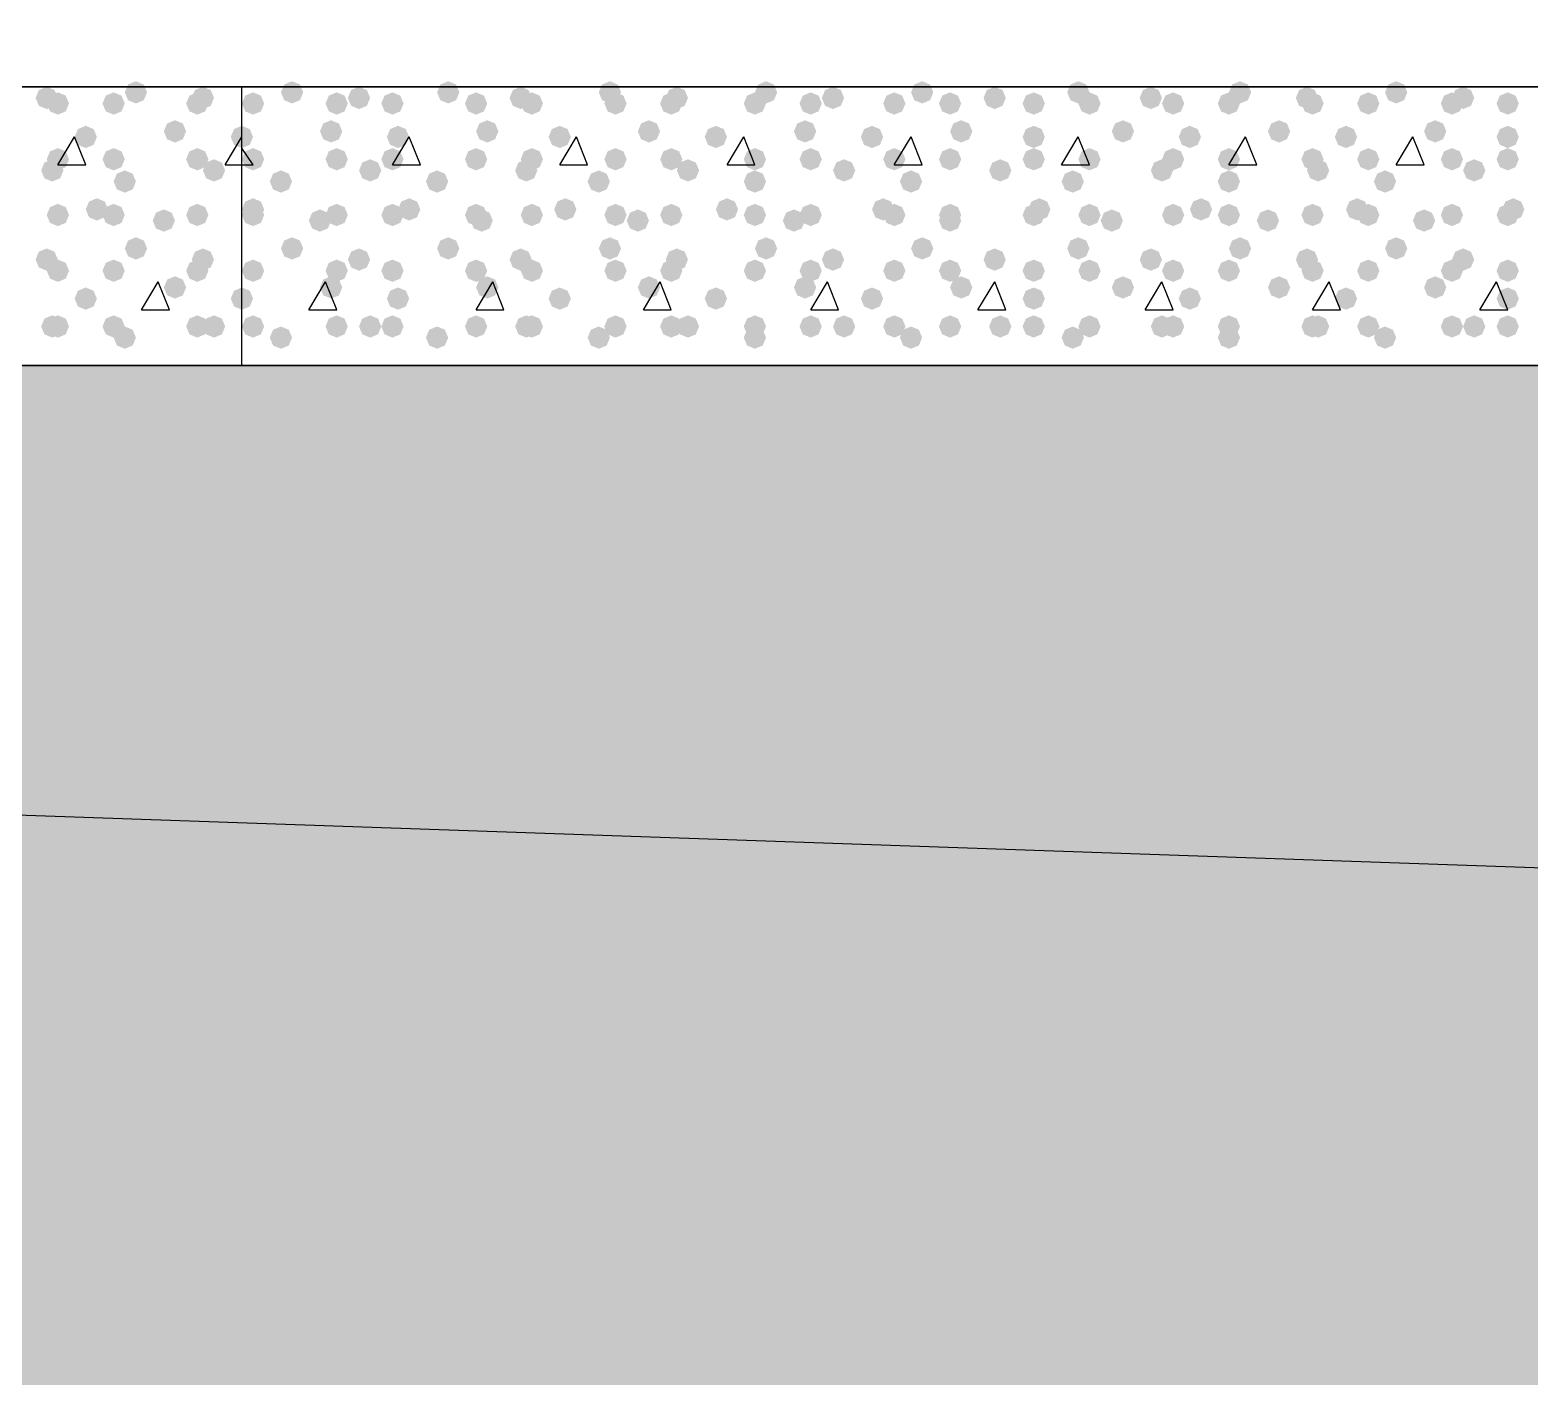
# Model space of a CAD drawing. Header units: millimetres. Extents: x 0 to 420, y 0 to 297.
# Drawn here: x 131.83 to 143.21, y 152.81 to 163.03 of the extents above; entities that cross this region are included whole.
import ezdxf

# ---------------------------------------------------------------- set-up
doc = ezdxf.new("R2010")
doc.units = ezdxf.units.MM
doc.layers.get('0').update_dxf_attribs({"linetype": 'CONTINUOUS'})

msp = doc.modelspace()

# ---------------------------------------------------------------- hatches: boundary and pattern name
at = {"true_color": 0x000007}
for points in [[(132.715, 162.56), (132.690129, 162.500204), (132.630333, 162.475333), (132.570538, 162.500204), (132.545667, 162.56), (132.570537, 162.619796), (132.630333, 162.644667), (132.690129, 162.619796)], [(132.037667, 162.517667), (132.012796, 162.457871), (131.953, 162.433), (131.893204, 162.457871), (131.868333, 162.517667), (131.893204, 162.577462), (131.953, 162.602333), (132.012796, 162.577463)], [(132.122333, 162.475333), (132.097463, 162.415537), (132.037667, 162.390667), (131.977871, 162.415537), (131.953, 162.475333), (131.977871, 162.535129), (132.037667, 162.56), (132.097462, 162.535129)], [(132.545667, 162.475333), (132.520796, 162.415537), (132.461, 162.390667), (132.401204, 162.415537), (132.376333, 162.475333), (132.401204, 162.535129), (132.461, 162.56), (132.520796, 162.535129)], [(133.180667, 162.475333), (133.155796, 162.415537), (133.096, 162.390667), (133.036204, 162.415537), (133.011333, 162.475333), (133.036204, 162.535129), (133.096, 162.56), (133.155796, 162.535129)], [(133.223, 162.517667), (133.198129, 162.457871), (133.138333, 162.433), (133.078537, 162.457871), (133.053667, 162.517667), (133.078537, 162.577462), (133.138333, 162.602333), (133.198129, 162.577463)], [(132.334, 162.221333), (132.309129, 162.161537), (132.249333, 162.136667), (132.189538, 162.161537), (132.164667, 162.221333), (132.189537, 162.281129), (132.249333, 162.306), (132.309129, 162.281129)], [(133.011333, 162.263667), (132.986462, 162.203871), (132.926667, 162.179), (132.866871, 162.203871), (132.842, 162.263667), (132.866871, 162.323462), (132.926667, 162.348333), (132.986462, 162.323463)], [(133.519333, 162.221333), (133.494463, 162.161537), (133.434667, 162.136667), (133.374871, 162.161537), (133.35, 162.221333), (133.374871, 162.281129), (133.434667, 162.306), (133.494462, 162.281129)], [(132.08, 161.967333), (132.055129, 161.907537), (131.995333, 161.882667), (131.935538, 161.907537), (131.910667, 161.967333), (131.935537, 162.027129), (131.995333, 162.052), (132.055129, 162.027129)], [(132.122333, 162.052), (132.097463, 161.992204), (132.037667, 161.967333), (131.977871, 161.992204), (131.953, 162.052), (131.977871, 162.111796), (132.037667, 162.136667), (132.097462, 162.111796)], [(132.545667, 162.052), (132.520796, 161.992204), (132.461, 161.967333), (132.401204, 161.992204), (132.376333, 162.052), (132.401204, 162.111796), (132.461, 162.136667), (132.520796, 162.111796)], [(133.180667, 162.052), (133.155796, 161.992204), (133.096, 161.967333), (133.036204, 161.992204), (133.011333, 162.052), (133.036204, 162.111796), (133.096, 162.136667), (133.155796, 162.111796)], [(133.307667, 161.967333), (133.282796, 161.907537), (133.223, 161.882667), (133.163204, 161.907537), (133.138333, 161.967333), (133.163204, 162.027129), (133.223, 162.052), (133.282796, 162.027129)], [(132.630333, 161.882667), (132.605463, 161.822871), (132.545667, 161.798), (132.485871, 161.822871), (132.461, 161.882667), (132.485871, 161.942462), (132.545667, 161.967333), (132.605462, 161.942463)], [(132.122333, 161.628667), (132.097463, 161.568871), (132.037667, 161.544), (131.977871, 161.568871), (131.953, 161.628667), (131.977871, 161.688462), (132.037667, 161.713333), (132.097462, 161.688463)], [(132.418667, 161.671), (132.393796, 161.611204), (132.334, 161.586333), (132.274204, 161.611204), (132.249333, 161.671), (132.274204, 161.730796), (132.334, 161.755667), (132.393796, 161.730796)], [(132.545667, 161.628667), (132.520796, 161.568871), (132.461, 161.544), (132.401204, 161.568871), (132.376333, 161.628667), (132.401204, 161.688462), (132.461, 161.713333), (132.520796, 161.688463)], [(133.180667, 161.628667), (133.155796, 161.568871), (133.096, 161.544), (133.036204, 161.568871), (133.011333, 161.628667), (133.036204, 161.688462), (133.096, 161.713333), (133.155796, 161.688463)], [(132.926667, 161.586333), (132.901796, 161.526537), (132.842, 161.501667), (132.782204, 161.526537), (132.757333, 161.586333), (132.782204, 161.646129), (132.842, 161.671), (132.901796, 161.646129)], [(132.037667, 161.29), (132.012796, 161.230204), (131.953, 161.205333), (131.893204, 161.230204), (131.868333, 161.29), (131.893204, 161.349796), (131.953, 161.374667), (132.012796, 161.349796)], [(132.715, 161.374667), (132.690129, 161.314871), (132.630333, 161.29), (132.570538, 161.314871), (132.545667, 161.374667), (132.570537, 161.434462), (132.630333, 161.459333), (132.690129, 161.434463)], [(133.223, 161.29), (133.198129, 161.230204), (133.138333, 161.205333), (133.078537, 161.230204), (133.053667, 161.29), (133.078537, 161.349796), (133.138333, 161.374667), (133.198129, 161.349796)], [(132.122333, 161.205333), (132.097463, 161.145537), (132.037667, 161.120667), (131.977871, 161.145537), (131.953, 161.205333), (131.977871, 161.265129), (132.037667, 161.29), (132.097462, 161.265129)], [(132.545667, 161.205333), (132.520796, 161.145537), (132.461, 161.120667), (132.401204, 161.145537), (132.376333, 161.205333), (132.401204, 161.265129), (132.461, 161.29), (132.520796, 161.265129)], [(133.180667, 161.205333), (133.155796, 161.145537), (133.096, 161.120667), (133.036204, 161.145537), (133.011333, 161.205333), (133.036204, 161.265129), (133.096, 161.29), (133.155796, 161.265129)], [(133.011333, 161.078333), (132.986462, 161.018537), (132.926667, 160.993667), (132.866871, 161.018537), (132.842, 161.078333), (132.866871, 161.138129), (132.926667, 161.163), (132.986462, 161.138129)], [(132.334, 160.993667), (132.309129, 160.933871), (132.249333, 160.909), (132.189538, 160.933871), (132.164667, 160.993667), (132.189537, 161.053462), (132.249333, 161.078333), (132.309129, 161.053463)], [(133.519333, 160.993667), (133.494463, 160.933871), (133.434667, 160.909), (133.374871, 160.933871), (133.35, 160.993667), (133.374871, 161.053462), (133.434667, 161.078333), (133.494462, 161.053463)], [(132.08, 160.782), (132.055129, 160.722204), (131.995333, 160.697333), (131.935538, 160.722204), (131.910667, 160.782), (131.935537, 160.841796), (131.995333, 160.866667), (132.055129, 160.841796)], [(132.122333, 160.782), (132.097463, 160.722204), (132.037667, 160.697333), (131.977871, 160.722204), (131.953, 160.782), (131.977871, 160.841796), (132.037667, 160.866667), (132.097462, 160.841796)], [(132.545667, 160.782), (132.520796, 160.722204), (132.461, 160.697333), (132.401204, 160.722204), (132.376333, 160.782), (132.401204, 160.841796), (132.461, 160.866667), (132.520796, 160.841796)], [(133.180667, 160.782), (133.155796, 160.722204), (133.096, 160.697333), (133.036204, 160.722204), (133.011333, 160.782), (133.036204, 160.841796), (133.096, 160.866667), (133.155796, 160.841796)], [(133.307667, 160.782), (133.282796, 160.722204), (133.223, 160.697333), (133.163204, 160.722204), (133.138333, 160.782), (133.163204, 160.841796), (133.223, 160.866667), (133.282796, 160.841796)], [(132.630333, 160.697333), (132.605463, 160.637537), (132.545667, 160.612667), (132.485871, 160.637537), (132.461, 160.697333), (132.485871, 160.757129), (132.545667, 160.782), (132.605462, 160.757129)]]:
    msp.add_hatch(color=0, dxfattribs=at).paths.add_polyline_path(points, flags=0)
at = {"true_color": 0x000008}
for points in [[(133.900333, 162.56), (133.875463, 162.500204), (133.815667, 162.475333), (133.755871, 162.500204), (133.731, 162.56), (133.755871, 162.619796), (133.815667, 162.644667), (133.875462, 162.619796)], [(135.085667, 162.56), (135.060796, 162.500204), (135.001, 162.475333), (134.941204, 162.500204), (134.916333, 162.56), (134.941204, 162.619796), (135.001, 162.644667), (135.060796, 162.619796)], [(136.313333, 162.56), (136.288463, 162.500204), (136.228667, 162.475333), (136.168871, 162.500204), (136.144, 162.56), (136.168871, 162.619796), (136.228667, 162.644667), (136.288462, 162.619796)], [(137.498667, 162.56), (137.473796, 162.500204), (137.414, 162.475333), (137.354204, 162.500204), (137.329333, 162.56), (137.354204, 162.619796), (137.414, 162.644667), (137.473796, 162.619796)], [(138.684, 162.56), (138.659129, 162.500204), (138.599333, 162.475333), (138.539537, 162.500204), (138.514667, 162.56), (138.539537, 162.619796), (138.599333, 162.644667), (138.659129, 162.619796)], [(139.869333, 162.56), (139.844463, 162.500204), (139.784667, 162.475333), (139.724871, 162.500204), (139.7, 162.56), (139.724871, 162.619796), (139.784667, 162.644667), (139.844462, 162.619796)], [(141.097, 162.56), (141.072129, 162.500204), (141.012333, 162.475333), (140.952538, 162.500204), (140.927667, 162.56), (140.952537, 162.619796), (141.012333, 162.644667), (141.072129, 162.619796)], [(142.282333, 162.56), (142.257463, 162.500204), (142.197667, 162.475333), (142.137871, 162.500204), (142.113, 162.56), (142.137871, 162.619796), (142.197667, 162.644667), (142.257462, 162.619796)], [(133.604, 162.475333), (133.579129, 162.415537), (133.519333, 162.390667), (133.459538, 162.415537), (133.434667, 162.475333), (133.459537, 162.535129), (133.519333, 162.56), (133.579129, 162.535129)], [(134.239, 162.475333), (134.214129, 162.415537), (134.154333, 162.390667), (134.094538, 162.415537), (134.069667, 162.475333), (134.094537, 162.535129), (134.154333, 162.56), (134.214129, 162.535129)], [(134.408333, 162.517667), (134.383463, 162.457871), (134.323667, 162.433), (134.263871, 162.457871), (134.239, 162.517667), (134.263871, 162.577462), (134.323667, 162.602333), (134.383462, 162.577463)], [(134.662333, 162.475333), (134.637463, 162.415537), (134.577667, 162.390667), (134.517871, 162.415537), (134.493, 162.475333), (134.517871, 162.535129), (134.577667, 162.56), (134.637462, 162.535129)], [(135.297333, 162.475333), (135.272463, 162.415537), (135.212667, 162.390667), (135.152871, 162.415537), (135.128, 162.475333), (135.152871, 162.535129), (135.212667, 162.56), (135.272462, 162.535129)], [(135.636, 162.517667), (135.611129, 162.457871), (135.551333, 162.433), (135.491537, 162.457871), (135.466667, 162.517667), (135.491537, 162.577462), (135.551333, 162.602333), (135.611129, 162.577463)], [(135.720667, 162.475333), (135.695796, 162.415537), (135.636, 162.390667), (135.576204, 162.415537), (135.551333, 162.475333), (135.576204, 162.535129), (135.636, 162.56), (135.695796, 162.535129)], [(136.355667, 162.475333), (136.330796, 162.415537), (136.271, 162.390667), (136.211204, 162.415537), (136.186333, 162.475333), (136.211204, 162.535129), (136.271, 162.56), (136.330796, 162.535129)], [(136.779, 162.475333), (136.754129, 162.415537), (136.694333, 162.390667), (136.634537, 162.415537), (136.609667, 162.475333), (136.634537, 162.535129), (136.694333, 162.56), (136.754129, 162.535129)], [(136.821333, 162.517667), (136.796462, 162.457871), (136.736667, 162.433), (136.676871, 162.457871), (136.652, 162.517667), (136.676871, 162.577462), (136.736667, 162.602333), (136.796462, 162.577463)], [(137.414, 162.475333), (137.389129, 162.415537), (137.329333, 162.390667), (137.269538, 162.415537), (137.244667, 162.475333), (137.269537, 162.535129), (137.329333, 162.56), (137.389129, 162.535129)], [(137.837333, 162.475333), (137.812463, 162.415537), (137.752667, 162.390667), (137.692871, 162.415537), (137.668, 162.475333), (137.692871, 162.535129), (137.752667, 162.56), (137.812462, 162.535129)], [(138.006667, 162.517667), (137.981796, 162.457871), (137.922, 162.433), (137.862204, 162.457871), (137.837333, 162.517667), (137.862204, 162.577462), (137.922, 162.602333), (137.981796, 162.577463)], [(138.472333, 162.475333), (138.447463, 162.415537), (138.387667, 162.390667), (138.327871, 162.415537), (138.303, 162.475333), (138.327871, 162.535129), (138.387667, 162.56), (138.447462, 162.535129)], [(138.895667, 162.475333), (138.870796, 162.415537), (138.811, 162.390667), (138.751204, 162.415537), (138.726333, 162.475333), (138.751204, 162.535129), (138.811, 162.56), (138.870796, 162.535129)], [(139.234333, 162.517667), (139.209463, 162.457871), (139.149667, 162.433), (139.089871, 162.457871), (139.065, 162.517667), (139.089871, 162.577462), (139.149667, 162.602333), (139.209462, 162.577463)], [(139.530667, 162.475333), (139.505796, 162.415537), (139.446, 162.390667), (139.386204, 162.415537), (139.361333, 162.475333), (139.386204, 162.535129), (139.446, 162.56), (139.505796, 162.535129)], [(139.954, 162.475333), (139.929129, 162.415537), (139.869333, 162.390667), (139.809538, 162.415537), (139.784667, 162.475333), (139.809537, 162.535129), (139.869333, 162.56), (139.929129, 162.535129)], [(140.419667, 162.517667), (140.394796, 162.457871), (140.335, 162.433), (140.275204, 162.457871), (140.250333, 162.517667), (140.275204, 162.577462), (140.335, 162.602333), (140.394796, 162.577463)], [(140.589, 162.475333), (140.564129, 162.415537), (140.504333, 162.390667), (140.444538, 162.415537), (140.419667, 162.475333), (140.444537, 162.535129), (140.504333, 162.56), (140.564129, 162.535129)], [(141.012333, 162.475333), (140.987462, 162.415537), (140.927667, 162.390667), (140.867871, 162.415537), (140.843, 162.475333), (140.867871, 162.535129), (140.927667, 162.56), (140.987462, 162.535129)], [(141.605, 162.517667), (141.580129, 162.457871), (141.520333, 162.433), (141.460537, 162.457871), (141.435667, 162.517667), (141.460537, 162.577462), (141.520333, 162.602333), (141.580129, 162.577463)], [(141.647333, 162.475333), (141.622463, 162.415537), (141.562667, 162.390667), (141.502871, 162.415537), (141.478, 162.475333), (141.502871, 162.535129), (141.562667, 162.56), (141.622462, 162.535129)], [(142.070667, 162.475333), (142.045796, 162.415537), (141.986, 162.390667), (141.926204, 162.415537), (141.901333, 162.475333), (141.926204, 162.535129), (141.986, 162.56), (142.045796, 162.535129)], [(142.705667, 162.475333), (142.680796, 162.415537), (142.621, 162.390667), (142.561204, 162.415537), (142.536333, 162.475333), (142.561204, 162.535129), (142.621, 162.56), (142.680796, 162.535129)], [(142.790333, 162.517667), (142.765463, 162.457871), (142.705667, 162.433), (142.645871, 162.457871), (142.621, 162.517667), (142.645871, 162.577462), (142.705667, 162.602333), (142.765462, 162.577463)], [(143.129, 162.475333), (143.104129, 162.415537), (143.044333, 162.390667), (142.984537, 162.415537), (142.959667, 162.475333), (142.984537, 162.535129), (143.044333, 162.56), (143.104129, 162.535129)], [(134.196667, 162.263667), (134.171796, 162.203871), (134.112, 162.179), (134.052204, 162.203871), (134.027333, 162.263667), (134.052204, 162.323462), (134.112, 162.348333), (134.171796, 162.323463)], [(134.704667, 162.221333), (134.679796, 162.161537), (134.62, 162.136667), (134.560204, 162.161537), (134.535333, 162.221333), (134.560204, 162.281129), (134.62, 162.306), (134.679796, 162.281129)], [(135.382, 162.263667), (135.357129, 162.203871), (135.297333, 162.179), (135.237538, 162.203871), (135.212667, 162.263667), (135.237537, 162.323462), (135.297333, 162.348333), (135.357129, 162.323463)], [(135.932333, 162.221333), (135.907463, 162.161537), (135.847667, 162.136667), (135.787871, 162.161537), (135.763, 162.221333), (135.787871, 162.281129), (135.847667, 162.306), (135.907462, 162.281129)], [(136.609667, 162.263667), (136.584796, 162.203871), (136.525, 162.179), (136.465204, 162.203871), (136.440333, 162.263667), (136.465204, 162.323462), (136.525, 162.348333), (136.584796, 162.323463)], [(137.117667, 162.221333), (137.092796, 162.161537), (137.033, 162.136667), (136.973204, 162.161537), (136.948333, 162.221333), (136.973204, 162.281129), (137.033, 162.306), (137.092796, 162.281129)], [(137.795, 162.263667), (137.770129, 162.203871), (137.710333, 162.179), (137.650538, 162.203871), (137.625667, 162.263667), (137.650537, 162.323462), (137.710333, 162.348333), (137.770129, 162.323463)], [(138.303, 162.221333), (138.278129, 162.161537), (138.218333, 162.136667), (138.158537, 162.161537), (138.133667, 162.221333), (138.158537, 162.281129), (138.218333, 162.306), (138.278129, 162.281129)], [(138.980333, 162.263667), (138.955463, 162.203871), (138.895667, 162.179), (138.835871, 162.203871), (138.811, 162.263667), (138.835871, 162.323462), (138.895667, 162.348333), (138.955462, 162.323463)], [(139.530667, 162.221333), (139.505796, 162.161537), (139.446, 162.136667), (139.386204, 162.161537), (139.361333, 162.221333), (139.386204, 162.281129), (139.446, 162.306), (139.505796, 162.281129)], [(140.208, 162.263667), (140.183129, 162.203871), (140.123333, 162.179), (140.063538, 162.203871), (140.038667, 162.263667), (140.063537, 162.323462), (140.123333, 162.348333), (140.183129, 162.323463)], [(140.716, 162.221333), (140.691129, 162.161537), (140.631333, 162.136667), (140.571538, 162.161537), (140.546667, 162.221333), (140.571537, 162.281129), (140.631333, 162.306), (140.691129, 162.281129)], [(141.393333, 162.263667), (141.368463, 162.203871), (141.308667, 162.179), (141.248871, 162.203871), (141.224, 162.263667), (141.248871, 162.323462), (141.308667, 162.348333), (141.368462, 162.323463)], [(141.901333, 162.221333), (141.876463, 162.161537), (141.816667, 162.136667), (141.756871, 162.161537), (141.732, 162.221333), (141.756871, 162.281129), (141.816667, 162.306), (141.876462, 162.281129)], [(142.578667, 162.263667), (142.553796, 162.203871), (142.494, 162.179), (142.434204, 162.203871), (142.409333, 162.263667), (142.434204, 162.323462), (142.494, 162.348333), (142.553796, 162.323463)], [(143.129, 162.221333), (143.104129, 162.161537), (143.044333, 162.136667), (142.984537, 162.161537), (142.959667, 162.221333), (142.984537, 162.281129), (143.044333, 162.306), (143.104129, 162.281129)], [(133.604, 162.052), (133.579129, 161.992204), (133.519333, 161.967333), (133.459538, 161.992204), (133.434667, 162.052), (133.459537, 162.111796), (133.519333, 162.136667), (133.579129, 162.111796)], [(134.239, 162.052), (134.214129, 161.992204), (134.154333, 161.967333), (134.094538, 161.992204), (134.069667, 162.052), (134.094537, 162.111796), (134.154333, 162.136667), (134.214129, 162.111796)], [(134.493, 161.967333), (134.468129, 161.907537), (134.408333, 161.882667), (134.348537, 161.907537), (134.323667, 161.967333), (134.348537, 162.027129), (134.408333, 162.052), (134.468129, 162.027129)], [(134.662333, 162.052), (134.637463, 161.992204), (134.577667, 161.967333), (134.517871, 161.992204), (134.493, 162.052), (134.517871, 162.111796), (134.577667, 162.136667), (134.637462, 162.111796)], [(135.297333, 162.052), (135.272463, 161.992204), (135.212667, 161.967333), (135.152871, 161.992204), (135.128, 162.052), (135.152871, 162.111796), (135.212667, 162.136667), (135.272462, 162.111796)], [(135.678333, 161.967333), (135.653463, 161.907537), (135.593667, 161.882667), (135.533871, 161.907537), (135.509, 161.967333), (135.533871, 162.027129), (135.593667, 162.052), (135.653462, 162.027129)], [(135.720667, 162.052), (135.695796, 161.992204), (135.636, 161.967333), (135.576204, 161.992204), (135.551333, 162.052), (135.576204, 162.111796), (135.636, 162.136667), (135.695796, 162.111796)], [(136.355667, 162.052), (136.330796, 161.992204), (136.271, 161.967333), (136.211204, 161.992204), (136.186333, 162.052), (136.211204, 162.111796), (136.271, 162.136667), (136.330796, 162.111796)], [(136.779, 162.052), (136.754129, 161.992204), (136.694333, 161.967333), (136.634537, 161.992204), (136.609667, 162.052), (136.634537, 162.111796), (136.694333, 162.136667), (136.754129, 162.111796)], [(136.906, 161.967333), (136.881129, 161.907537), (136.821333, 161.882667), (136.761538, 161.907537), (136.736667, 161.967333), (136.761537, 162.027129), (136.821333, 162.052), (136.881129, 162.027129)], [(137.414, 162.052), (137.389129, 161.992204), (137.329333, 161.967333), (137.269538, 161.992204), (137.244667, 162.052), (137.269537, 162.111796), (137.329333, 162.136667), (137.389129, 162.111796)], [(137.837333, 162.052), (137.812463, 161.992204), (137.752667, 161.967333), (137.692871, 161.992204), (137.668, 162.052), (137.692871, 162.111796), (137.752667, 162.136667), (137.812462, 162.111796)], [(138.091333, 161.967333), (138.066463, 161.907537), (138.006667, 161.882667), (137.946871, 161.907537), (137.922, 161.967333), (137.946871, 162.027129), (138.006667, 162.052), (138.066462, 162.027129)], [(138.472333, 162.052), (138.447463, 161.992204), (138.387667, 161.967333), (138.327871, 161.992204), (138.303, 162.052), (138.327871, 162.111796), (138.387667, 162.136667), (138.447462, 162.111796)], [(138.895667, 162.052), (138.870796, 161.992204), (138.811, 161.967333), (138.751204, 161.992204), (138.726333, 162.052), (138.751204, 162.111796), (138.811, 162.136667), (138.870796, 162.111796)], [(139.276667, 161.967333), (139.251796, 161.907537), (139.192, 161.882667), (139.132204, 161.907537), (139.107333, 161.967333), (139.132204, 162.027129), (139.192, 162.052), (139.251796, 162.027129)], [(139.530667, 162.052), (139.505796, 161.992204), (139.446, 161.967333), (139.386204, 161.992204), (139.361333, 162.052), (139.386204, 162.111796), (139.446, 162.136667), (139.505796, 162.111796)], [(139.954, 162.052), (139.929129, 161.992204), (139.869333, 161.967333), (139.809538, 161.992204), (139.784667, 162.052), (139.809537, 162.111796), (139.869333, 162.136667), (139.929129, 162.111796)], [(140.504333, 161.967333), (140.479463, 161.907537), (140.419667, 161.882667), (140.359871, 161.907537), (140.335, 161.967333), (140.359871, 162.027129), (140.419667, 162.052), (140.479462, 162.027129)], [(140.589, 162.052), (140.564129, 161.992204), (140.504333, 161.967333), (140.444538, 161.992204), (140.419667, 162.052), (140.444537, 162.111796), (140.504333, 162.136667), (140.564129, 162.111796)], [(141.012333, 162.052), (140.987462, 161.992204), (140.927667, 161.967333), (140.867871, 161.992204), (140.843, 162.052), (140.867871, 162.111796), (140.927667, 162.136667), (140.987462, 162.111796)], [(141.647333, 162.052), (141.622463, 161.992204), (141.562667, 161.967333), (141.502871, 161.992204), (141.478, 162.052), (141.502871, 162.111796), (141.562667, 162.136667), (141.622462, 162.111796)], [(141.689667, 161.967333), (141.664796, 161.907537), (141.605, 161.882667), (141.545204, 161.907537), (141.520333, 161.967333), (141.545204, 162.027129), (141.605, 162.052), (141.664796, 162.027129)], [(142.070667, 162.052), (142.045796, 161.992204), (141.986, 161.967333), (141.926204, 161.992204), (141.901333, 162.052), (141.926204, 162.111796), (141.986, 162.136667), (142.045796, 162.111796)], [(142.705667, 162.052), (142.680796, 161.992204), (142.621, 161.967333), (142.561204, 161.992204), (142.536333, 162.052), (142.561204, 162.111796), (142.621, 162.136667), (142.680796, 162.111796)], [(142.875, 161.967333), (142.850129, 161.907537), (142.790333, 161.882667), (142.730538, 161.907537), (142.705667, 161.967333), (142.730537, 162.027129), (142.790333, 162.052), (142.850129, 162.027129)], [(143.129, 162.052), (143.104129, 161.992204), (143.044333, 161.967333), (142.984537, 161.992204), (142.959667, 162.052), (142.984537, 162.111796), (143.044333, 162.136667), (143.104129, 162.111796)], [(133.815667, 161.882667), (133.790796, 161.822871), (133.731, 161.798), (133.671204, 161.822871), (133.646333, 161.882667), (133.671204, 161.942462), (133.731, 161.967333), (133.790796, 161.942463)], [(135.001, 161.882667), (134.976129, 161.822871), (134.916333, 161.798), (134.856538, 161.822871), (134.831667, 161.882667), (134.856537, 161.942462), (134.916333, 161.967333), (134.976129, 161.942463)], [(136.228667, 161.882667), (136.203796, 161.822871), (136.144, 161.798), (136.084204, 161.822871), (136.059333, 161.882667), (136.084204, 161.942462), (136.144, 161.967333), (136.203796, 161.942463)], [(137.414, 161.882667), (137.389129, 161.822871), (137.329333, 161.798), (137.269538, 161.822871), (137.244667, 161.882667), (137.269537, 161.942462), (137.329333, 161.967333), (137.389129, 161.942463)], [(138.599333, 161.882667), (138.574463, 161.822871), (138.514667, 161.798), (138.454871, 161.822871), (138.43, 161.882667), (138.454871, 161.942462), (138.514667, 161.967333), (138.574462, 161.942463)], [(139.827, 161.882667), (139.802129, 161.822871), (139.742333, 161.798), (139.682538, 161.822871), (139.657667, 161.882667), (139.682537, 161.942462), (139.742333, 161.967333), (139.802129, 161.942463)], [(141.012333, 161.882667), (140.987462, 161.822871), (140.927667, 161.798), (140.867871, 161.822871), (140.843, 161.882667), (140.867871, 161.942462), (140.927667, 161.967333), (140.987462, 161.942463)], [(142.197667, 161.882667), (142.172796, 161.822871), (142.113, 161.798), (142.053204, 161.822871), (142.028333, 161.882667), (142.053204, 161.942462), (142.113, 161.967333), (142.172796, 161.942463)], [(133.604, 161.671), (133.579129, 161.611204), (133.519333, 161.586333), (133.459538, 161.611204), (133.434667, 161.671), (133.459537, 161.730796), (133.519333, 161.755667), (133.579129, 161.730796)], [(133.604, 161.628667), (133.579129, 161.568871), (133.519333, 161.544), (133.459538, 161.568871), (133.434667, 161.628667), (133.459537, 161.688462), (133.519333, 161.713333), (133.579129, 161.688463)], [(134.239, 161.628667), (134.214129, 161.568871), (134.154333, 161.544), (134.094538, 161.568871), (134.069667, 161.628667), (134.094537, 161.688462), (134.154333, 161.713333), (134.214129, 161.688463)], [(134.662333, 161.628667), (134.637463, 161.568871), (134.577667, 161.544), (134.517871, 161.568871), (134.493, 161.628667), (134.517871, 161.688462), (134.577667, 161.713333), (134.637462, 161.688463)], [(134.789333, 161.671), (134.764463, 161.611204), (134.704667, 161.586333), (134.644871, 161.611204), (134.62, 161.671), (134.644871, 161.730796), (134.704667, 161.755667), (134.764462, 161.730796)], [(135.297333, 161.628667), (135.272463, 161.568871), (135.212667, 161.544), (135.152871, 161.568871), (135.128, 161.628667), (135.152871, 161.688462), (135.212667, 161.713333), (135.272462, 161.688463)], [(135.720667, 161.628667), (135.695796, 161.568871), (135.636, 161.544), (135.576204, 161.568871), (135.551333, 161.628667), (135.576204, 161.688462), (135.636, 161.713333), (135.695796, 161.688463)], [(135.974667, 161.671), (135.949796, 161.611204), (135.89, 161.586333), (135.830204, 161.611204), (135.805333, 161.671), (135.830204, 161.730796), (135.89, 161.755667), (135.949796, 161.730796)], [(136.355667, 161.628667), (136.330796, 161.568871), (136.271, 161.544), (136.211204, 161.568871), (136.186333, 161.628667), (136.211204, 161.688462), (136.271, 161.713333), (136.330796, 161.688463)], [(136.779, 161.628667), (136.754129, 161.568871), (136.694333, 161.544), (136.634537, 161.568871), (136.609667, 161.628667), (136.634537, 161.688462), (136.694333, 161.713333), (136.754129, 161.688463)], [(137.202333, 161.671), (137.177462, 161.611204), (137.117667, 161.586333), (137.057871, 161.611204), (137.033, 161.671), (137.057871, 161.730796), (137.117667, 161.755667), (137.177462, 161.730796)], [(137.414, 161.628667), (137.389129, 161.568871), (137.329333, 161.544), (137.269538, 161.568871), (137.244667, 161.628667), (137.269537, 161.688462), (137.329333, 161.713333), (137.389129, 161.688463)], [(137.837333, 161.628667), (137.812463, 161.568871), (137.752667, 161.544), (137.692871, 161.568871), (137.668, 161.628667), (137.692871, 161.688462), (137.752667, 161.713333), (137.812462, 161.688463)], [(138.387667, 161.671), (138.362796, 161.611204), (138.303, 161.586333), (138.243204, 161.611204), (138.218333, 161.671), (138.243204, 161.730796), (138.303, 161.755667), (138.362796, 161.730796)], [(138.472333, 161.628667), (138.447463, 161.568871), (138.387667, 161.544), (138.327871, 161.568871), (138.303, 161.628667), (138.327871, 161.688462), (138.387667, 161.713333), (138.447462, 161.688463)], [(138.895667, 161.628667), (138.870796, 161.568871), (138.811, 161.544), (138.751204, 161.568871), (138.726333, 161.628667), (138.751204, 161.688462), (138.811, 161.713333), (138.870796, 161.688463)], [(139.530667, 161.628667), (139.505796, 161.568871), (139.446, 161.544), (139.386204, 161.568871), (139.361333, 161.628667), (139.386204, 161.688462), (139.446, 161.713333), (139.505796, 161.688463)], [(139.573, 161.671), (139.548129, 161.611204), (139.488333, 161.586333), (139.428538, 161.611204), (139.403667, 161.671), (139.428537, 161.730796), (139.488333, 161.755667), (139.548129, 161.730796)], [(139.954, 161.628667), (139.929129, 161.568871), (139.869333, 161.544), (139.809538, 161.568871), (139.784667, 161.628667), (139.809537, 161.688462), (139.869333, 161.713333), (139.929129, 161.688463)], [(140.589, 161.628667), (140.564129, 161.568871), (140.504333, 161.544), (140.444538, 161.568871), (140.419667, 161.628667), (140.444537, 161.688462), (140.504333, 161.713333), (140.564129, 161.688463)], [(140.800667, 161.671), (140.775796, 161.611204), (140.716, 161.586333), (140.656204, 161.611204), (140.631333, 161.671), (140.656204, 161.730796), (140.716, 161.755667), (140.775796, 161.730796)], [(141.012333, 161.628667), (140.987462, 161.568871), (140.927667, 161.544), (140.867871, 161.568871), (140.843, 161.628667), (140.867871, 161.688462), (140.927667, 161.713333), (140.987462, 161.688463)], [(141.647333, 161.628667), (141.622463, 161.568871), (141.562667, 161.544), (141.502871, 161.568871), (141.478, 161.628667), (141.502871, 161.688462), (141.562667, 161.713333), (141.622462, 161.688463)], [(141.986, 161.671), (141.961129, 161.611204), (141.901333, 161.586333), (141.841538, 161.611204), (141.816667, 161.671), (141.841537, 161.730796), (141.901333, 161.755667), (141.961129, 161.730796)], [(142.070667, 161.628667), (142.045796, 161.568871), (141.986, 161.544), (141.926204, 161.568871), (141.901333, 161.628667), (141.926204, 161.688462), (141.986, 161.713333), (142.045796, 161.688463)], [(142.705667, 161.628667), (142.680796, 161.568871), (142.621, 161.544), (142.561204, 161.568871), (142.536333, 161.628667), (142.561204, 161.688462), (142.621, 161.713333), (142.680796, 161.688463)], [(143.129, 161.628667), (143.104129, 161.568871), (143.044333, 161.544), (142.984537, 161.568871), (142.959667, 161.628667), (142.984537, 161.688462), (143.044333, 161.713333), (143.104129, 161.688463)], [(143.171333, 161.671), (143.146462, 161.611204), (143.086667, 161.586333), (143.026871, 161.611204), (143.002, 161.671), (143.026871, 161.730796), (143.086667, 161.755667), (143.146462, 161.730796)], [(134.112, 161.586333), (134.087129, 161.526537), (134.027333, 161.501667), (133.967538, 161.526537), (133.942667, 161.586333), (133.967537, 161.646129), (134.027333, 161.671), (134.087129, 161.646129)], [(135.339667, 161.586333), (135.314796, 161.526537), (135.255, 161.501667), (135.195204, 161.526537), (135.170333, 161.586333), (135.195204, 161.646129), (135.255, 161.671), (135.314796, 161.646129)], [(136.525, 161.586333), (136.500129, 161.526537), (136.440333, 161.501667), (136.380538, 161.526537), (136.355667, 161.586333), (136.380537, 161.646129), (136.440333, 161.671), (136.500129, 161.646129)], [(137.710333, 161.586333), (137.685463, 161.526537), (137.625667, 161.501667), (137.565871, 161.526537), (137.541, 161.586333), (137.565871, 161.646129), (137.625667, 161.671), (137.685462, 161.646129)], [(138.895667, 161.586333), (138.870796, 161.526537), (138.811, 161.501667), (138.751204, 161.526537), (138.726333, 161.586333), (138.751204, 161.646129), (138.811, 161.671), (138.870796, 161.646129)], [(140.123333, 161.586333), (140.098463, 161.526537), (140.038667, 161.501667), (139.978871, 161.526537), (139.954, 161.586333), (139.978871, 161.646129), (140.038667, 161.671), (140.098462, 161.646129)], [(141.308667, 161.586333), (141.283796, 161.526537), (141.224, 161.501667), (141.164204, 161.526537), (141.139333, 161.586333), (141.164204, 161.646129), (141.224, 161.671), (141.283796, 161.646129)], [(142.494, 161.586333), (142.469129, 161.526537), (142.409333, 161.501667), (142.349538, 161.526537), (142.324667, 161.586333), (142.349537, 161.646129), (142.409333, 161.671), (142.469129, 161.646129)], [(133.900333, 161.374667), (133.875463, 161.314871), (133.815667, 161.29), (133.755871, 161.314871), (133.731, 161.374667), (133.755871, 161.434462), (133.815667, 161.459333), (133.875462, 161.434463)], [(134.408333, 161.29), (134.383463, 161.230204), (134.323667, 161.205333), (134.263871, 161.230204), (134.239, 161.29), (134.263871, 161.349796), (134.323667, 161.374667), (134.383462, 161.349796)], [(135.085667, 161.374667), (135.060796, 161.314871), (135.001, 161.29), (134.941204, 161.314871), (134.916333, 161.374667), (134.941204, 161.434462), (135.001, 161.459333), (135.060796, 161.434463)], [(135.636, 161.29), (135.611129, 161.230204), (135.551333, 161.205333), (135.491537, 161.230204), (135.466667, 161.29), (135.491537, 161.349796), (135.551333, 161.374667), (135.611129, 161.349796)], [(136.313333, 161.374667), (136.288463, 161.314871), (136.228667, 161.29), (136.168871, 161.314871), (136.144, 161.374667), (136.168871, 161.434462), (136.228667, 161.459333), (136.288462, 161.434463)], [(136.821333, 161.29), (136.796462, 161.230204), (136.736667, 161.205333), (136.676871, 161.230204), (136.652, 161.29), (136.676871, 161.349796), (136.736667, 161.374667), (136.796462, 161.349796)], [(137.498667, 161.374667), (137.473796, 161.314871), (137.414, 161.29), (137.354204, 161.314871), (137.329333, 161.374667), (137.354204, 161.434462), (137.414, 161.459333), (137.473796, 161.434463)], [(138.006667, 161.29), (137.981796, 161.230204), (137.922, 161.205333), (137.862204, 161.230204), (137.837333, 161.29), (137.862204, 161.349796), (137.922, 161.374667), (137.981796, 161.349796)], [(138.684, 161.374667), (138.659129, 161.314871), (138.599333, 161.29), (138.539537, 161.314871), (138.514667, 161.374667), (138.539537, 161.434462), (138.599333, 161.459333), (138.659129, 161.434463)], [(139.234333, 161.29), (139.209463, 161.230204), (139.149667, 161.205333), (139.089871, 161.230204), (139.065, 161.29), (139.089871, 161.349796), (139.149667, 161.374667), (139.209462, 161.349796)], [(139.869333, 161.374667), (139.844463, 161.314871), (139.784667, 161.29), (139.724871, 161.314871), (139.7, 161.374667), (139.724871, 161.434462), (139.784667, 161.459333), (139.844462, 161.434463)], [(140.419667, 161.29), (140.394796, 161.230204), (140.335, 161.205333), (140.275204, 161.230204), (140.250333, 161.29), (140.275204, 161.349796), (140.335, 161.374667), (140.394796, 161.349796)], [(141.097, 161.374667), (141.072129, 161.314871), (141.012333, 161.29), (140.952538, 161.314871), (140.927667, 161.374667), (140.952537, 161.434462), (141.012333, 161.459333), (141.072129, 161.434463)], [(141.605, 161.29), (141.580129, 161.230204), (141.520333, 161.205333), (141.460537, 161.230204), (141.435667, 161.29), (141.460537, 161.349796), (141.520333, 161.374667), (141.580129, 161.349796)], [(142.282333, 161.374667), (142.257463, 161.314871), (142.197667, 161.29), (142.137871, 161.314871), (142.113, 161.374667), (142.137871, 161.434462), (142.197667, 161.459333), (142.257462, 161.434463)], [(142.790333, 161.29), (142.765463, 161.230204), (142.705667, 161.205333), (142.645871, 161.230204), (142.621, 161.29), (142.645871, 161.349796), (142.705667, 161.374667), (142.765462, 161.349796)], [(133.604, 161.205333), (133.579129, 161.145537), (133.519333, 161.120667), (133.459538, 161.145537), (133.434667, 161.205333), (133.459537, 161.265129), (133.519333, 161.29), (133.579129, 161.265129)], [(134.239, 161.205333), (134.214129, 161.145537), (134.154333, 161.120667), (134.094538, 161.145537), (134.069667, 161.205333), (134.094537, 161.265129), (134.154333, 161.29), (134.214129, 161.265129)], [(134.662333, 161.205333), (134.637463, 161.145537), (134.577667, 161.120667), (134.517871, 161.145537), (134.493, 161.205333), (134.517871, 161.265129), (134.577667, 161.29), (134.637462, 161.265129)], [(135.297333, 161.205333), (135.272463, 161.145537), (135.212667, 161.120667), (135.152871, 161.145537), (135.128, 161.205333), (135.152871, 161.265129), (135.212667, 161.29), (135.272462, 161.265129)], [(135.720667, 161.205333), (135.695796, 161.145537), (135.636, 161.120667), (135.576204, 161.145537), (135.551333, 161.205333), (135.576204, 161.265129), (135.636, 161.29), (135.695796, 161.265129)], [(136.355667, 161.205333), (136.330796, 161.145537), (136.271, 161.120667), (136.211204, 161.145537), (136.186333, 161.205333), (136.211204, 161.265129), (136.271, 161.29), (136.330796, 161.265129)], [(136.779, 161.205333), (136.754129, 161.145537), (136.694333, 161.120667), (136.634537, 161.145537), (136.609667, 161.205333), (136.634537, 161.265129), (136.694333, 161.29), (136.754129, 161.265129)], [(137.414, 161.205333), (137.389129, 161.145537), (137.329333, 161.120667), (137.269538, 161.145537), (137.244667, 161.205333), (137.269537, 161.265129), (137.329333, 161.29), (137.389129, 161.265129)], [(137.837333, 161.205333), (137.812463, 161.145537), (137.752667, 161.120667), (137.692871, 161.145537), (137.668, 161.205333), (137.692871, 161.265129), (137.752667, 161.29), (137.812462, 161.265129)], [(138.472333, 161.205333), (138.447463, 161.145537), (138.387667, 161.120667), (138.327871, 161.145537), (138.303, 161.205333), (138.327871, 161.265129), (138.387667, 161.29), (138.447462, 161.265129)], [(138.895667, 161.205333), (138.870796, 161.145537), (138.811, 161.120667), (138.751204, 161.145537), (138.726333, 161.205333), (138.751204, 161.265129), (138.811, 161.29), (138.870796, 161.265129)], [(139.530667, 161.205333), (139.505796, 161.145537), (139.446, 161.120667), (139.386204, 161.145537), (139.361333, 161.205333), (139.386204, 161.265129), (139.446, 161.29), (139.505796, 161.265129)], [(139.954, 161.205333), (139.929129, 161.145537), (139.869333, 161.120667), (139.809538, 161.145537), (139.784667, 161.205333), (139.809537, 161.265129), (139.869333, 161.29), (139.929129, 161.265129)], [(140.589, 161.205333), (140.564129, 161.145537), (140.504333, 161.120667), (140.444538, 161.145537), (140.419667, 161.205333), (140.444537, 161.265129), (140.504333, 161.29), (140.564129, 161.265129)], [(141.012333, 161.205333), (140.987462, 161.145537), (140.927667, 161.120667), (140.867871, 161.145537), (140.843, 161.205333), (140.867871, 161.265129), (140.927667, 161.29), (140.987462, 161.265129)], [(141.647333, 161.205333), (141.622463, 161.145537), (141.562667, 161.120667), (141.502871, 161.145537), (141.478, 161.205333), (141.502871, 161.265129), (141.562667, 161.29), (141.622462, 161.265129)], [(142.070667, 161.205333), (142.045796, 161.145537), (141.986, 161.120667), (141.926204, 161.145537), (141.901333, 161.205333), (141.926204, 161.265129), (141.986, 161.29), (142.045796, 161.265129)], [(142.705667, 161.205333), (142.680796, 161.145537), (142.621, 161.120667), (142.561204, 161.145537), (142.536333, 161.205333), (142.561204, 161.265129), (142.621, 161.29), (142.680796, 161.265129)], [(143.129, 161.205333), (143.104129, 161.145537), (143.044333, 161.120667), (142.984537, 161.145537), (142.959667, 161.205333), (142.984537, 161.265129), (143.044333, 161.29), (143.104129, 161.265129)], [(134.196667, 161.078333), (134.171796, 161.018537), (134.112, 160.993667), (134.052204, 161.018537), (134.027333, 161.078333), (134.052204, 161.138129), (134.112, 161.163), (134.171796, 161.138129)], [(135.382, 161.078333), (135.357129, 161.018537), (135.297333, 160.993667), (135.237538, 161.018537), (135.212667, 161.078333), (135.237537, 161.138129), (135.297333, 161.163), (135.357129, 161.138129)], [(136.609667, 161.078333), (136.584796, 161.018537), (136.525, 160.993667), (136.465204, 161.018537), (136.440333, 161.078333), (136.465204, 161.138129), (136.525, 161.163), (136.584796, 161.138129)], [(137.795, 161.078333), (137.770129, 161.018537), (137.710333, 160.993667), (137.650538, 161.018537), (137.625667, 161.078333), (137.650537, 161.138129), (137.710333, 161.163), (137.770129, 161.138129)], [(138.980333, 161.078333), (138.955463, 161.018537), (138.895667, 160.993667), (138.835871, 161.018537), (138.811, 161.078333), (138.835871, 161.138129), (138.895667, 161.163), (138.955462, 161.138129)], [(140.208, 161.078333), (140.183129, 161.018537), (140.123333, 160.993667), (140.063538, 161.018537), (140.038667, 161.078333), (140.063537, 161.138129), (140.123333, 161.163), (140.183129, 161.138129)], [(141.393333, 161.078333), (141.368463, 161.018537), (141.308667, 160.993667), (141.248871, 161.018537), (141.224, 161.078333), (141.248871, 161.138129), (141.308667, 161.163), (141.368462, 161.138129)], [(142.578667, 161.078333), (142.553796, 161.018537), (142.494, 160.993667), (142.434204, 161.018537), (142.409333, 161.078333), (142.434204, 161.138129), (142.494, 161.163), (142.553796, 161.138129)], [(134.704667, 160.993667), (134.679796, 160.933871), (134.62, 160.909), (134.560204, 160.933871), (134.535333, 160.993667), (134.560204, 161.053462), (134.62, 161.078333), (134.679796, 161.053463)], [(135.932333, 160.993667), (135.907463, 160.933871), (135.847667, 160.909), (135.787871, 160.933871), (135.763, 160.993667), (135.787871, 161.053462), (135.847667, 161.078333), (135.907462, 161.053463)], [(137.117667, 160.993667), (137.092796, 160.933871), (137.033, 160.909), (136.973204, 160.933871), (136.948333, 160.993667), (136.973204, 161.053462), (137.033, 161.078333), (137.092796, 161.053463)], [(138.303, 160.993667), (138.278129, 160.933871), (138.218333, 160.909), (138.158537, 160.933871), (138.133667, 160.993667), (138.158537, 161.053462), (138.218333, 161.078333), (138.278129, 161.053463)], [(139.530667, 160.993667), (139.505796, 160.933871), (139.446, 160.909), (139.386204, 160.933871), (139.361333, 160.993667), (139.386204, 161.053462), (139.446, 161.078333), (139.505796, 161.053463)], [(140.716, 160.993667), (140.691129, 160.933871), (140.631333, 160.909), (140.571538, 160.933871), (140.546667, 160.993667), (140.571537, 161.053462), (140.631333, 161.078333), (140.691129, 161.053463)], [(141.901333, 160.993667), (141.876463, 160.933871), (141.816667, 160.909), (141.756871, 160.933871), (141.732, 160.993667), (141.756871, 161.053462), (141.816667, 161.078333), (141.876462, 161.053463)], [(143.129, 160.993667), (143.104129, 160.933871), (143.044333, 160.909), (142.984537, 160.933871), (142.959667, 160.993667), (142.984537, 161.053462), (143.044333, 161.078333), (143.104129, 161.053463)], [(133.604, 160.782), (133.579129, 160.722204), (133.519333, 160.697333), (133.459538, 160.722204), (133.434667, 160.782), (133.459537, 160.841796), (133.519333, 160.866667), (133.579129, 160.841796)], [(134.239, 160.782), (134.214129, 160.722204), (134.154333, 160.697333), (134.094538, 160.722204), (134.069667, 160.782), (134.094537, 160.841796), (134.154333, 160.866667), (134.214129, 160.841796)], [(134.493, 160.782), (134.468129, 160.722204), (134.408333, 160.697333), (134.348537, 160.722204), (134.323667, 160.782), (134.348537, 160.841796), (134.408333, 160.866667), (134.468129, 160.841796)], [(134.662333, 160.782), (134.637463, 160.722204), (134.577667, 160.697333), (134.517871, 160.722204), (134.493, 160.782), (134.517871, 160.841796), (134.577667, 160.866667), (134.637462, 160.841796)], [(135.297333, 160.782), (135.272463, 160.722204), (135.212667, 160.697333), (135.152871, 160.722204), (135.128, 160.782), (135.152871, 160.841796), (135.212667, 160.866667), (135.272462, 160.841796)], [(135.678333, 160.782), (135.653463, 160.722204), (135.593667, 160.697333), (135.533871, 160.722204), (135.509, 160.782), (135.533871, 160.841796), (135.593667, 160.866667), (135.653462, 160.841796)], [(135.720667, 160.782), (135.695796, 160.722204), (135.636, 160.697333), (135.576204, 160.722204), (135.551333, 160.782), (135.576204, 160.841796), (135.636, 160.866667), (135.695796, 160.841796)], [(136.355667, 160.782), (136.330796, 160.722204), (136.271, 160.697333), (136.211204, 160.722204), (136.186333, 160.782), (136.211204, 160.841796), (136.271, 160.866667), (136.330796, 160.841796)], [(136.779, 160.782), (136.754129, 160.722204), (136.694333, 160.697333), (136.634537, 160.722204), (136.609667, 160.782), (136.634537, 160.841796), (136.694333, 160.866667), (136.754129, 160.841796)], [(136.906, 160.782), (136.881129, 160.722204), (136.821333, 160.697333), (136.761538, 160.722204), (136.736667, 160.782), (136.761537, 160.841796), (136.821333, 160.866667), (136.881129, 160.841796)], [(137.414, 160.782), (137.389129, 160.722204), (137.329333, 160.697333), (137.269538, 160.722204), (137.244667, 160.782), (137.269537, 160.841796), (137.329333, 160.866667), (137.389129, 160.841796)], [(137.837333, 160.782), (137.812463, 160.722204), (137.752667, 160.697333), (137.692871, 160.722204), (137.668, 160.782), (137.692871, 160.841796), (137.752667, 160.866667), (137.812462, 160.841796)], [(138.091333, 160.782), (138.066463, 160.722204), (138.006667, 160.697333), (137.946871, 160.722204), (137.922, 160.782), (137.946871, 160.841796), (138.006667, 160.866667), (138.066462, 160.841796)], [(138.472333, 160.782), (138.447463, 160.722204), (138.387667, 160.697333), (138.327871, 160.722204), (138.303, 160.782), (138.327871, 160.841796), (138.387667, 160.866667), (138.447462, 160.841796)], [(138.895667, 160.782), (138.870796, 160.722204), (138.811, 160.697333), (138.751204, 160.722204), (138.726333, 160.782), (138.751204, 160.841796), (138.811, 160.866667), (138.870796, 160.841796)], [(139.276667, 160.782), (139.251796, 160.722204), (139.192, 160.697333), (139.132204, 160.722204), (139.107333, 160.782), (139.132204, 160.841796), (139.192, 160.866667), (139.251796, 160.841796)], [(139.530667, 160.782), (139.505796, 160.722204), (139.446, 160.697333), (139.386204, 160.722204), (139.361333, 160.782), (139.386204, 160.841796), (139.446, 160.866667), (139.505796, 160.841796)], [(139.954, 160.782), (139.929129, 160.722204), (139.869333, 160.697333), (139.809538, 160.722204), (139.784667, 160.782), (139.809537, 160.841796), (139.869333, 160.866667), (139.929129, 160.841796)], [(140.504333, 160.782), (140.479463, 160.722204), (140.419667, 160.697333), (140.359871, 160.722204), (140.335, 160.782), (140.359871, 160.841796), (140.419667, 160.866667), (140.479462, 160.841796)], [(140.589, 160.782), (140.564129, 160.722204), (140.504333, 160.697333), (140.444538, 160.722204), (140.419667, 160.782), (140.444537, 160.841796), (140.504333, 160.866667), (140.564129, 160.841796)], [(141.012333, 160.782), (140.987462, 160.722204), (140.927667, 160.697333), (140.867871, 160.722204), (140.843, 160.782), (140.867871, 160.841796), (140.927667, 160.866667), (140.987462, 160.841796)], [(141.647333, 160.782), (141.622463, 160.722204), (141.562667, 160.697333), (141.502871, 160.722204), (141.478, 160.782), (141.502871, 160.841796), (141.562667, 160.866667), (141.622462, 160.841796)], [(141.689667, 160.782), (141.664796, 160.722204), (141.605, 160.697333), (141.545204, 160.722204), (141.520333, 160.782), (141.545204, 160.841796), (141.605, 160.866667), (141.664796, 160.841796)], [(142.070667, 160.782), (142.045796, 160.722204), (141.986, 160.697333), (141.926204, 160.722204), (141.901333, 160.782), (141.926204, 160.841796), (141.986, 160.866667), (142.045796, 160.841796)], [(142.705667, 160.782), (142.680796, 160.722204), (142.621, 160.697333), (142.561204, 160.722204), (142.536333, 160.782), (142.561204, 160.841796), (142.621, 160.866667), (142.680796, 160.841796)], [(142.875, 160.782), (142.850129, 160.722204), (142.790333, 160.697333), (142.730538, 160.722204), (142.705667, 160.782), (142.730537, 160.841796), (142.790333, 160.866667), (142.850129, 160.841796)], [(143.129, 160.782), (143.104129, 160.722204), (143.044333, 160.697333), (142.984537, 160.722204), (142.959667, 160.782), (142.984537, 160.841796), (143.044333, 160.866667), (143.104129, 160.841796)], [(133.815667, 160.697333), (133.790796, 160.637537), (133.731, 160.612667), (133.671204, 160.637537), (133.646333, 160.697333), (133.671204, 160.757129), (133.731, 160.782), (133.790796, 160.757129)], [(135.001, 160.697333), (134.976129, 160.637537), (134.916333, 160.612667), (134.856538, 160.637537), (134.831667, 160.697333), (134.856537, 160.757129), (134.916333, 160.782), (134.976129, 160.757129)], [(136.228667, 160.697333), (136.203796, 160.637537), (136.144, 160.612667), (136.084204, 160.637537), (136.059333, 160.697333), (136.084204, 160.757129), (136.144, 160.782), (136.203796, 160.757129)], [(137.414, 160.697333), (137.389129, 160.637537), (137.329333, 160.612667), (137.269538, 160.637537), (137.244667, 160.697333), (137.269537, 160.757129), (137.329333, 160.782), (137.389129, 160.757129)], [(138.599333, 160.697333), (138.574463, 160.637537), (138.514667, 160.612667), (138.454871, 160.637537), (138.43, 160.697333), (138.454871, 160.757129), (138.514667, 160.782), (138.574462, 160.757129)], [(139.827, 160.697333), (139.802129, 160.637537), (139.742333, 160.612667), (139.682538, 160.637537), (139.657667, 160.697333), (139.682537, 160.757129), (139.742333, 160.782), (139.802129, 160.757129)], [(141.012333, 160.697333), (140.987462, 160.637537), (140.927667, 160.612667), (140.867871, 160.637537), (140.843, 160.697333), (140.867871, 160.757129), (140.927667, 160.782), (140.987462, 160.757129)], [(142.197667, 160.697333), (142.172796, 160.637537), (142.113, 160.612667), (142.053204, 160.637537), (142.028333, 160.697333), (142.053204, 160.757129), (142.113, 160.782), (142.172796, 160.757129)]]:
    msp.add_hatch(color=0, dxfattribs=at).paths.add_polyline_path(points, flags=0)
h = msp.add_hatch(color=0, dxfattribs=at)
h.paths.add_polyline_path([(379.603, 160.485667), (33.528, 160.485667), (379.603, 148.463)], flags=0)
h.paths.add_polyline_path([(33.528, 160.485667), (379.603, 148.463), (33.528, 148.463)], flags=0)

# ---------------------------------------------------------------- linework, layer by layer
at = {"color": 0, "true_color": 0x000007}
for points in [[(32.469667, 183.811333), (32.469667, 160.485667), (380.661333, 160.485667), (380.661333, 183.811333), (218.228333, 183.811333), (218.228333, 204.978), (194.902667, 204.978), (194.902667, 183.811333)], [(32.469667, 183.811333), (32.469667, 160.485667), (380.661333, 160.485667), (380.661333, 183.811333), (218.228333, 183.811333), (218.228333, 204.978), (194.902667, 204.978), (194.902667, 183.811333)], [(131.318, 162.602333), (131.318, 160.485667), (133.434667, 160.485667), (133.434667, 162.602333)]]:
    msp.add_lwpolyline(points, close=True, dxfattribs=at)
at = {"color": 0, "true_color": 0x0000fd}
msp.add_lwpolyline([(34.586333, 162.602333), (378.544667, 162.602333), (378.544667, 181.694667), (216.111667, 181.694667), (216.111667, 202.861333), (197.019333, 202.861333), (197.019333, 181.694667), (34.586333, 181.694667)], close=True, dxfattribs=at)
at = {"color": 0, "true_color": 0x000007}
for points in [[(152.527, 162.602333), (133.434667, 162.602333)], [(132.037667, 162.009667), (132.164667, 162.221333)], [(132.249333, 162.009667), (132.164667, 162.221333)], [(133.307667, 162.009667), (133.434667, 162.221333)], [(133.434667, 162.136667), (133.434667, 162.221333)], [(132.037667, 162.009667), (132.249333, 162.009667)], [(133.307667, 162.009667), (133.434667, 162.009667)], [(132.672667, 160.909), (132.799667, 161.120667)], [(132.884333, 160.909), (132.799667, 161.120667)], [(132.672667, 160.909), (132.884333, 160.909)], [(133.434667, 160.485667), (152.527, 160.485667)]]:
    msp.add_lwpolyline(points, dxfattribs=at)
at = {"color": 0, "true_color": 0x000008}
for points in [[(134.577667, 162.009667), (134.704667, 162.221333)], [(134.789333, 162.009667), (134.704667, 162.221333)], [(135.847667, 162.009667), (135.974667, 162.221333)], [(136.059333, 162.009667), (135.974667, 162.221333)], [(137.117667, 162.009667), (137.244667, 162.221333)], [(137.329333, 162.009667), (137.244667, 162.221333)], [(138.387667, 162.009667), (138.514667, 162.221333)], [(138.599333, 162.009667), (138.514667, 162.221333)], [(139.657667, 162.009667), (139.784667, 162.221333)], [(139.869333, 162.009667), (139.784667, 162.221333)], [(140.927667, 162.009667), (141.054667, 162.221333)], [(141.139333, 162.009667), (141.054667, 162.221333)], [(142.197667, 162.009667), (142.324667, 162.221333)], [(142.409333, 162.009667), (142.324667, 162.221333)], [(133.519333, 162.009667), (133.434667, 162.136667)], [(133.434667, 162.009667), (133.519333, 162.009667)], [(134.577667, 162.009667), (134.789333, 162.009667)], [(135.847667, 162.009667), (136.059333, 162.009667)], [(137.117667, 162.009667), (137.329333, 162.009667)], [(138.387667, 162.009667), (138.599333, 162.009667)], [(139.657667, 162.009667), (139.869333, 162.009667)], [(140.927667, 162.009667), (141.139333, 162.009667)], [(142.197667, 162.009667), (142.409333, 162.009667)], [(133.942667, 160.909), (134.069667, 161.120667)], [(134.154333, 160.909), (134.069667, 161.120667)], [(135.212667, 160.909), (135.339667, 161.120667)], [(135.424333, 160.909), (135.339667, 161.120667)], [(136.482667, 160.909), (136.609667, 161.120667)], [(136.694333, 160.909), (136.609667, 161.120667)], [(137.752667, 160.909), (137.879667, 161.120667)], [(137.964333, 160.909), (137.879667, 161.120667)], [(139.022667, 160.909), (139.149667, 161.120667)], [(139.234333, 160.909), (139.149667, 161.120667)], [(140.292667, 160.909), (140.419667, 161.120667)], [(140.504333, 160.909), (140.419667, 161.120667)], [(141.562667, 160.909), (141.689667, 161.120667)], [(141.774333, 160.909), (141.689667, 161.120667)], [(142.832667, 160.909), (142.959667, 161.120667)], [(143.044333, 160.909), (142.959667, 161.120667)], [(133.942667, 160.909), (134.154333, 160.909)], [(135.212667, 160.909), (135.424333, 160.909)], [(136.482667, 160.909), (136.694333, 160.909)], [(137.752667, 160.909), (137.964333, 160.909)], [(139.022667, 160.909), (139.234333, 160.909)], [(140.292667, 160.909), (140.504333, 160.909)], [(141.562667, 160.909), (141.774333, 160.909)], [(142.832667, 160.909), (143.044333, 160.909)]]:
    msp.add_lwpolyline(points, dxfattribs=at)
for points in [[(379.603, 160.485667), (33.528, 160.485667), (379.603, 148.463)], [(33.528, 160.485667), (379.603, 148.463), (33.528, 148.463)]]:
    msp.add_lwpolyline(points, close=True, dxfattribs=at)

doc.saveas('drawing.dxf')
